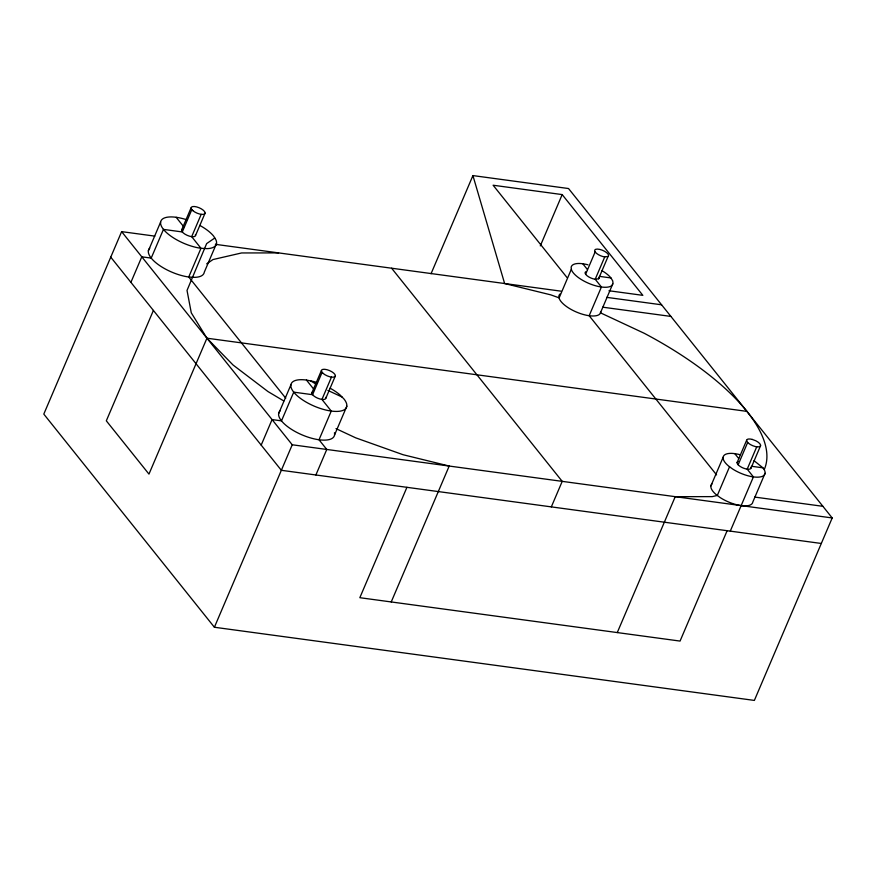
<?xml version="1.0" encoding="UTF-8"?>
<svg xmlns="http://www.w3.org/2000/svg" width="876" height="876" viewBox="0 0 876 876"><rect width="100%" height="100%" fill="white"/><g stroke="black" fill="none" stroke-linecap="round" stroke-linejoin="round"><path stroke-width="1.31" d="M154.833 236.126L121.633 231.636L43.8 414.107L214.401 627.249L754.367 700.417L832.2 517.946L568.535 188.537L472.92 175.583L431.047 273.739M130.907 282.346L141.792 256.821L151.209 258.102L163.462 229.392L182.296 231.943L191.822 209.605M148.373 250.799L160.615 222.088M181.584 230.114L191.11 207.787M153.399 310.443L106.314 420.819L148.964 474.102L206.933 338.202L191.286 312.841L187.026 290.427L206.648 243.594L214.784 238.009M201.195 214.335L191.68 236.662L200.976 248.291L207.054 248.642A30.058 11.552 23.1 0 0 216.043 240.09L213.689 236.191A30.058 11.552 23.1 0 0 199.827 225.428M195.556 235.469L205.083 213.131M216.525 243.484L204.283 272.195A30.058 11.552 23.1 0 1 194.811 277.353L188.734 277.002A30.058 11.552 23.1 0 1 157.866 264.289A30.058 11.552 23.1 0 1 149.796 248.138M261.19 445.107L272.075 419.582L281.492 420.863L293.734 392.152A30.058 11.552 23.1 0 1 306.447 380.053L313.367 381.465A30.058 11.552 23.1 0 1 317.002 382.538M278.656 413.571L290.898 384.86M311.867 392.886L321.393 370.548M322.094 372.377L312.579 394.704L293.734 392.152A30.058 11.552 23.1 0 0 331.259 411.063A30.058 11.552 23.1 0 0 343.961 398.963L339.899 394.835A30.058 11.552 23.1 0 0 330.11 388.199M214.401 627.249L292.234 444.778L121.633 231.636M331.478 377.096L321.952 399.434L331.259 411.063L319.017 439.774L326.77 449.454L315.886 474.978M325.839 398.23L335.366 375.903M334.555 434.967L346.808 406.256M406.924 487.319L359.839 597.695L680.05 641.079L727.135 530.703M540.306 245.893L562.184 194.592L493.122 185.23L566.98 277.506M391.233 601.943L449.202 466.043L403.113 454.732L355.656 437.825L335.979 428.627M571.393 269.14L559.151 297.851L550.719 294.84L504.631 283.528L472.92 175.583M585.639 274.21L595.165 251.883M604.736 256.92A7.512 2.891 23.1 0 1 595.351 252.2L594.76 251.226A7.512 2.891 23.1 0 1 602.086 250.12A7.512 2.891 23.1 0 1 608.262 256.394L604.736 256.92L595.209 279.258L601.418 287L589.165 315.71L716.568 474.88M598.56 278.82L608.086 256.482M612.696 284.109L600.454 312.82L644.145 333.241A207.557 79.76 23.1 0 1 764.31 469.426M551.332 506.886L562.217 481.362L391.616 268.22M617.273 632.571L675.232 496.681L712.221 496.626L717.313 495.455L729.555 466.744M710.885 485.961L723.138 457.25M737.11 462.594L746.637 440.267M738.15 464.762L747.677 442.424M756.722 446.815L747.206 469.153L753.404 476.894L730.277 531.13M751.093 467.948L760.609 445.621M765.066 473.292L752.823 502.003A22.535 8.661 23.1 0 1 720.192 497.59L716.064 494.524A22.535 8.661 23.1 0 1 711.958 483.957M600.827 312.108L599.764 314.112A22.535 8.661 23.1 0 1 578.499 312.885A22.535 8.661 23.1 0 1 559.26 298.617L558.899 296.066A22.535 8.661 23.1 0 1 559.961 294.062M206.703 263.851L212.967 259.559L241.601 252.956L278.601 252.901M599.644 276.4L610.944 277.933L612.707 280.857L613.069 283.397L612.006 285.401A22.535 8.661 23.1 0 1 590.752 284.174A22.535 8.661 23.1 0 1 571.502 269.907L571.141 267.355A22.535 8.661 23.1 0 1 587.993 264.804M608.984 290.755L642.831 295.343L562.184 194.592M215.365 244.327L561.133 291.182M606.707 297.358L661.599 304.804M602.71 307.18L670.907 316.422M746.899 411.37L206.933 338.202L233.016 364.974L267.968 391.55L283.791 400.956M751.63 466.295L762.941 467.828A22.535 8.661 23.1 0 1 757.959 477.168A22.535 8.661 23.1 0 1 732.445 468.879L728.317 465.813A22.535 8.661 23.1 0 1 739.99 454.699M754.696 497.075L822.892 506.317M292.234 444.778L832.2 517.946M821.316 543.47L281.349 470.303L110.748 257.15M327.854 390.389L342.078 397.036M754.028 460.677L762.941 467.828M310.619 380.907L316.28 384.257M582.803 263.753L587.457 269.567M734.8 453.648L738.676 458.487M176.164 217.292L183.774 226.796M306.447 380.053L314.057 389.568M285.751 398.208L188.734 277.002L200.976 248.291A30.058 11.552 23.1 0 1 161.523 226.424A30.058 11.552 23.1 0 1 186.719 219.766M750.973 467.094A7.512 2.891 23.1 0 1 747.206 469.153A7.512 2.891 23.1 0 1 738.84 465.452L737.822 464.422A7.512 2.891 23.1 0 1 738.271 461.488M195.436 234.615A7.512 2.891 23.1 0 1 187.212 235.348A7.512 2.891 23.1 0 1 182.745 229.008M325.719 397.375A7.512 2.891 23.1 0 1 317.495 398.109A7.512 2.891 23.1 0 1 313.028 391.769M334.446 432.766A30.058 11.552 23.1 0 1 303.578 435.514A30.058 11.552 23.1 0 1 280.068 410.899M601.878 270.607A22.535 8.661 23.1 0 1 610.944 277.933M586.285 271.593A7.512 2.891 23.1 0 0 585.245 273.553L585.825 274.527A7.512 2.891 23.1 0 0 595.209 279.258L598.735 278.721A7.512 2.891 23.1 0 0 598.976 277.199M752.254 439.423L750.524 439.062A7.512 2.891 23.1 0 0 747.348 442.095L748.367 443.125A7.512 2.891 23.1 0 0 759.448 446.727A7.512 2.891 23.1 0 0 755.868 440.803L752.254 439.423M192.84 210.645A7.512 2.891 23.1 0 0 204.732 213.799A7.512 2.891 23.1 0 0 196.728 206.933A7.512 2.891 23.1 0 0 192.84 210.645M323.113 373.406A7.512 2.891 23.1 0 0 335.015 376.57A7.512 2.891 23.1 0 0 327.011 369.705A7.512 2.891 23.1 0 0 323.113 373.406"/></g></svg>
